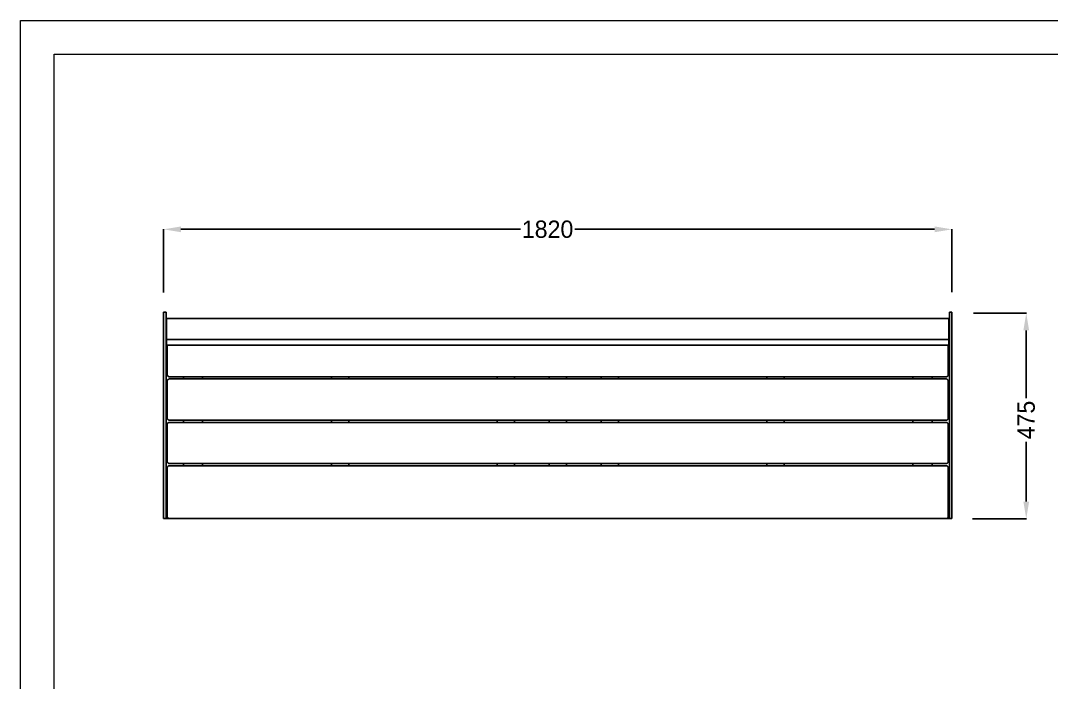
# Model space of a CAD drawing. Header units: millimetres. Extents: x 153 to 4750, y 92 to 3343.
# Drawn here: x 153 to 2533, y 1813 to 3343 of the extents above; entities that cross this region are included whole.
import ezdxf

# ---------------------------------------------------------------- set-up
doc = ezdxf.new("R2010")
doc.units = ezdxf.units.MM
doc.header["$PDSIZE"] = -1
doc.layers.add('DIMS', color=1, linetype='Continuous')
doc.layers.add('tabelka', color=155, linetype='Continuous')
doc.styles.get("Standard").update_dxf_attribs({"font": 'Gothic.ttf'})
doc.dimstyles.new('ISO-25', dxfattribs={"dimtxt": 2.5, "dimasz": 2.5, "dimexe": 1.25, "dimexo": 0.625, "dimtad": 1, "dimtxsty": 'Standard', "dimcen": 2.5, "dimadec": 0, "dimazin": 0, "dimtfac": 1, "dimtmove": 0, "dimatfit": 3, "dimfxl": 1, "dimarcsym": 0})

# ---------------------------------------------------------------- blocks, each defined once
blk = doc.blocks.new('*D11')
at = {"layer": 'Defpoints', "color": 0, "transparency": 16777216}
for p in [(2303.8, 2860.3), (2303.8, 2714.2), (482.8, 2713.7)]:
    blk.add_point(p, dxfattribs=at)
at = {"layer": 'DIMS', "color": 0, "lineweight": -2, "transparency": 16777216}
for p, q in [((482.8, 2714.2), (482.8, 2860.8)), ((522.8, 2860.3), (1306.9, 2860.3)), ((2263.8, 2860.3), (1432.7, 2860.3)), ((2303.8, 2714.7), (2303.8, 2860.8))]:
    blk.add_line(p, q, dxfattribs=at)
at = {"layer": 'DIMS', "color": 0, "transparency": 16777216}
for points in [[(522.8, 2866.9), (522.8, 2853.6), (482.8, 2860.3)], [(2263.8, 2866.9), (2263.8, 2853.6), (2303.8, 2860.3)]]:
    blk.add_solid(points, dxfattribs=at)
at = {"layer": 'DIMS', "color": 0, "transparency": 16777216, "insert": (1369.8, 2860.3), "char_height": 40, "attachment_point": 5}
blk.add_mtext('1820', dxfattribs=at)
blk = doc.blocks.new('*D17')
at = {"layer": 'Defpoints', "color": 0, "transparency": 16777216}
for p in [(2353, 2666.7), (2350.9, 2191), (2475.4, 2191)]:
    blk.add_point(p, dxfattribs=at)
at = {"layer": 'DIMS', "color": 0, "lineweight": -2, "transparency": 16777216}
for p, q in [((2353.5, 2666.7), (2475.9, 2666.7)), ((2475.4, 2626.7), (2475.4, 2469.9)), ((2475.4, 2231), (2475.4, 2369.2)), ((2351.4, 2191), (2475.9, 2191))]:
    blk.add_line(p, q, dxfattribs=at)
at = {"layer": 'DIMS', "color": 0, "transparency": 16777216}
for points in [[(2468.7, 2626.7), (2482, 2626.7), (2475.4, 2666.7)], [(2468.7, 2231), (2482, 2231), (2475.4, 2191)]]:
    blk.add_solid(points, dxfattribs=at)
at = {"layer": 'DIMS', "color": 0, "transparency": 16777216, "insert": (2475.4, 2419.5), "char_height": 40, "attachment_point": 5, "rotation": 90}
blk.add_mtext('475', dxfattribs=at)

msp = doc.modelspace()

# ---------------------------------------------------------------- linework, layer by layer
for p, q in [((488.8, 2668.5), (482.8, 2668.5)), ((482.8, 2668.5), (482.8, 2668)), ((482.8, 2666.9), (482.8, 2668)), ((482.8, 2665.3), (482.8, 2666.9)), ((488.8, 2668.5), (488.8, 2668)), ((488.8, 2668), (488.8, 2666.9)), ((488.8, 2666.9), (488.8, 2665.3)), ((2297.8, 2668.5), (2303.8, 2668.5)), ((2297.8, 2668.5), (2297.8, 2668)), ((2297.8, 2666.9), (2297.8, 2668)), ((2297.8, 2665.3), (2297.8, 2666.9)), ((2303.8, 2668.5), (2303.8, 2668)), ((2303.8, 2668), (2303.8, 2666.9)), ((2303.8, 2666.9), (2303.8, 2665.3)), ((482.8, 2663.1), (482.8, 2665.3)), ((482.8, 2660.5), (482.8, 2663.1)), ((482.8, 2657.6), (482.8, 2660.5)), ((482.8, 2654.3), (482.8, 2657.6)), ((482.8, 2650.9), (482.8, 2654.3)), ((482.8, 2650.9), (482.8, 2615.6)), ((488.8, 2665.3), (488.8, 2663.1)), ((488.8, 2663.1), (488.8, 2660.5)), ((488.8, 2660.5), (488.8, 2657.6)), ((488.8, 2657.6), (488.8, 2654.3)), ((488.8, 2654.3), (488.8, 2650.9)), ((488.8, 2650.9), (488.8, 2641.7)), ((489.8, 2654), (2296.8, 2654)), ((489.8, 2654), (489.8, 2653.5)), ((489.8, 2653.5), (489.8, 2652.2)), ((489.8, 2652.2), (489.8, 2650.2)), ((489.8, 2650.2), (489.8, 2647.6)), ((489.8, 2647.6), (489.8, 2644.4)), ((489.8, 2644.4), (489.8, 2641.7)), ((2296.8, 2653.5), (2296.8, 2654)), ((2296.8, 2652.2), (2296.8, 2653.5)), ((2296.8, 2650.2), (2296.8, 2652.2)), ((2296.8, 2647.6), (2296.8, 2650.2)), ((2296.8, 2644.4), (2296.8, 2647.6)), ((2296.8, 2644.4), (2296.8, 2641.7)), ((2297.8, 2663.1), (2297.8, 2665.3)), ((2297.8, 2660.5), (2297.8, 2663.1)), ((2297.8, 2657.6), (2297.8, 2660.5)), ((2297.8, 2654.3), (2297.8, 2657.6)), ((2297.8, 2650.9), (2297.8, 2654.3)), ((2297.8, 2641.7), (2297.8, 2650.9)), ((2303.8, 2665.3), (2303.8, 2663.1)), ((2303.8, 2663.1), (2303.8, 2660.5)), ((2303.8, 2660.5), (2303.8, 2657.6)), ((2303.8, 2657.6), (2303.8, 2654.3)), ((2303.8, 2654.3), (2303.8, 2650.9)), ((2303.8, 2650.9), (2303.8, 2641.9)), ((489, 2641.7), (488.8, 2641.7)), ((488.8, 2641.7), (488.8, 2621.7)), ((489, 2621.7), (488.8, 2621.7)), ((488.8, 2615.6), (488.8, 2621.7)), ((489.4, 2641.7), (489, 2641.7)), ((489.4, 2621.7), (489, 2621.7)), ((489.8, 2641.7), (489.4, 2641.7)), ((489.8, 2621.7), (489.4, 2621.7)), ((489.8, 2641.7), (489.8, 2640.9)), ((489.8, 2640.9), (489.8, 2637)), ((489.8, 2637), (489.8, 2632.8)), ((489.8, 2632.8), (489.8, 2628.6)), ((489.8, 2624.4), (489.8, 2628.6)), ((489.8, 2621.7), (489.8, 2624.4)), ((489.8, 2620.4), (489.8, 2621.7)), ((489.8, 2616.7), (489.8, 2620.4)), ((2297.3, 2641.7), (2296.8, 2641.7)), ((2296.8, 2640.9), (2296.8, 2641.7)), ((2296.8, 2637), (2296.8, 2640.9)), ((2296.8, 2637), (2296.8, 2632.8)), ((2296.8, 2628.6), (2296.8, 2632.8)), ((2296.8, 2624.4), (2296.8, 2628.6)), ((2296.8, 2621.7), (2296.8, 2624.4)), ((2297.3, 2621.7), (2296.8, 2621.7)), ((2296.8, 2620.4), (2296.8, 2621.7)), ((2296.8, 2616.7), (2296.8, 2620.4)), ((2297.7, 2641.7), (2297.3, 2641.7)), ((2297.7, 2621.7), (2297.3, 2621.7)), ((2297.8, 2641.7), (2297.7, 2641.7)), ((2297.8, 2621.7), (2297.7, 2621.7)), ((2297.8, 2621.7), (2297.8, 2641.7)), ((2297.8, 2621.7), (2297.8, 2615.6)), ((2303.8, 2641.8), (2303.8, 2641.9)), ((2303.8, 2641.8), (2303.8, 2615.6)), ((482.8, 2612.2), (482.8, 2615.6)), ((482.8, 2608.8), (482.8, 2612.2)), ((482.8, 2605.5), (482.8, 2608.8)), ((482.8, 2602.4), (482.8, 2605.5)), ((482.8, 2602.4), (482.8, 2599.7)), ((482.8, 2597.3), (482.8, 2599.7)), ((482.8, 2595.5), (482.8, 2597.3)), ((482.8, 2594.1), (482.8, 2595.5)), ((488.8, 2615.6), (488.8, 2613)), ((488.8, 2612.2), (488.8, 2613)), ((488.8, 2612.2), (488.8, 2608.8)), ((488.8, 2608.8), (488.8, 2605.5)), ((488.8, 2605.5), (488.8, 2602.4)), ((488.8, 2602.4), (488.8, 2599.7)), ((488.8, 2599.7), (488.8, 2597.3)), ((488.8, 2597.3), (488.8, 2595.5)), ((488.8, 2595.5), (488.8, 2594.1)), ((489.8, 2613.4), (489.8, 2616.7)), ((489.8, 2613.4), (489.8, 2613)), ((489.8, 2613), (489.8, 2610.5)), ((489.8, 2610.5), (489.8, 2608.3)), ((489.8, 2606.7), (489.8, 2608.3)), ((489.8, 2606.7), (489.8, 2605.9)), ((489.8, 2605.9), (489.8, 2605.7)), ((489.8, 2605.7), (2296.8, 2605.7)), ((489.8, 2603.3), (489.8, 2605.7)), ((489.8, 2603.3), (489.8, 2599.9)), ((489.8, 2599.9), (489.8, 2597.1)), ((489.8, 2597.1), (489.8, 2594.9)), ((2296.8, 2613.4), (2296.8, 2616.7)), ((2296.8, 2613), (2296.8, 2613.4)), ((2296.8, 2613), (2296.8, 2610.5)), ((2296.8, 2608.3), (2296.8, 2610.5)), ((2296.8, 2606.7), (2296.8, 2608.3)), ((2296.8, 2605.9), (2296.8, 2606.7)), ((2296.8, 2605.7), (2296.8, 2605.9)), ((2296.8, 2603.3), (2296.8, 2605.7)), ((2296.8, 2599.9), (2296.8, 2603.3)), ((2296.8, 2597.1), (2296.8, 2599.9)), ((2296.8, 2594.9), (2296.8, 2597.1)), ((2297.8, 2615.6), (2297.8, 2613.4)), ((2297.8, 2613), (2297.8, 2613.4)), ((2297.8, 2613), (2297.8, 2612.2)), ((2297.8, 2612.2), (2297.8, 2608.8)), ((2297.8, 2605.5), (2297.8, 2608.8)), ((2297.8, 2602.4), (2297.8, 2605.5)), ((2297.8, 2599.7), (2297.8, 2602.4)), ((2297.8, 2599.7), (2297.8, 2597.3)), ((2297.8, 2597.3), (2297.8, 2595.5)), ((2297.8, 2594.1), (2297.8, 2595.5)), ((2303.8, 2615.6), (2303.8, 2612.2)), ((2303.8, 2612.2), (2303.8, 2608.8)), ((2303.8, 2608.8), (2303.8, 2605.5)), ((2303.8, 2605.5), (2303.8, 2602.4)), ((2303.8, 2602.4), (2303.8, 2599.7)), ((2303.8, 2599.7), (2303.8, 2597.3)), ((2303.8, 2597.3), (2303.8, 2595.5)), ((2303.8, 2595.5), (2303.8, 2594.1)), ((482.8, 2519.5), (482.8, 2594.1)), ((488.8, 2586.6), (488.8, 2594.1)), ((491.3, 2586.6), (488.8, 2586.6)), ((488.8, 2519.5), (488.8, 2586.6)), ((489.8, 2593.3), (489.8, 2594.9)), ((489.8, 2593.3), (489.8, 2592.4)), ((489.8, 2592.4), (489.8, 2592.3)), ((489.8, 2592.3), (491.3, 2592.3)), ((491.3, 2592.3), (491.3, 2587.5)), ((491.3, 2592.3), (491.4, 2592.3)), ((491.3, 2587.5), (491.3, 2586.6)), ((491.3, 2586.6), (491.3, 2524.5)), ((491.4, 2592.3), (491.6, 2592.3)), ((491.6, 2592.3), (492, 2592.3)), ((492, 2592.3), (492.5, 2592.3)), ((492.5, 2592.3), (493.1, 2592.3)), ((493.1, 2592.3), (493.9, 2592.3)), ((493.9, 2592.3), (494.6, 2592.3)), ((494.6, 2592.3), (495.5, 2592.3)), ((495.5, 2592.3), (496.4, 2592.3)), ((496.4, 2592.3), (2290.3, 2592.3)), ((2290.3, 2592.3), (2291.2, 2592.3)), ((2291.2, 2592.3), (2292, 2592.3)), ((2292, 2592.3), (2292.8, 2592.3)), ((2292.8, 2592.3), (2293.5, 2592.3)), ((2293.5, 2592.3), (2294.1, 2592.3)), ((2294.1, 2592.3), (2294.6, 2592.3)), ((2294.6, 2592.3), (2294.7, 2592.3)), ((2294.7, 2592.3), (2295, 2592.3)), ((2295, 2592.3), (2295.2, 2592.3)), ((2295.2, 2592.3), (2295.3, 2592.3)), ((2295.3, 2592.3), (2295.3, 2586.6)), ((2295.3, 2592.3), (2296.8, 2592.3)), ((2297.8, 2586.6), (2295.3, 2586.6)), ((2295.3, 2586.6), (2295.3, 2524.5)), ((2296.8, 2593.3), (2296.8, 2594.9)), ((2296.8, 2592.4), (2296.8, 2593.3)), ((2296.8, 2592.3), (2296.8, 2592.4)), ((2297.8, 2594.1), (2297.8, 2586.6)), ((2297.8, 2519.5), (2297.8, 2586.6)), ((2303.8, 2594.1), (2303.8, 2519.5)), ((491.4, 2524.2), (491.3, 2524.5)), ((491.4, 2524), (491.4, 2524.2)), ((491.4, 2523.9), (491.4, 2524)), ((491.4, 2523.8), (491.4, 2523.9)), ((491.4, 2523.8), (491.4, 2523.6)), ((491.4, 2523.6), (491.6, 2522.9)), ((2295.2, 2524.2), (2295.3, 2524.4)), ((2295.2, 2524), (2295.2, 2524.2)), ((2295.2, 2523.9), (2295.2, 2524)), ((2295.2, 2523.8), (2295.2, 2523.9)), ((2295.2, 2523.7), (2295.2, 2523.8)), ((2295.2, 2523.7), (2295.2, 2523.6)), ((2295.2, 2523.7), (2295.2, 2523.7)), ((2295.2, 2523.6), (2295.2, 2523.4)), ((2295.2, 2523.6), (2295.2, 2523.6)), ((2295.3, 2524.5), (2295.3, 2524.4)), ((482.8, 2519.5), (482.8, 2211.8)), ((488.8, 2519.5), (488.8, 2246.9)), ((491.4, 2509.7), (491.3, 2509.4)), ((491.3, 2424.2), (491.3, 2509.4)), ((491.4, 2510.3), (491.5, 2510.5)), ((491.4, 2510.2), (491.4, 2510.3)), ((491.4, 2510.3), (491.4, 2510.3)), ((491.4, 2510.2), (491.4, 2510.1)), ((491.4, 2510.2), (491.4, 2510.2)), ((491.4, 2510.1), (491.4, 2510)), ((491.4, 2510), (491.4, 2509.9)), ((491.4, 2509.9), (491.4, 2509.7)), ((491.5, 2510.5), (491.6, 2511)), ((491.6, 2522.9), (491.6, 2522.8)), ((491.6, 2522.8), (491.6, 2522.8)), ((492, 2522), (491.6, 2522.8)), ((491.9, 2511.7), (491.6, 2511.1)), ((491.6, 2511), (491.6, 2511.1)), ((491.6, 2511.1), (491.6, 2511.1)), ((491.6, 2511.1), (491.6, 2511.1)), ((491.9, 2511.7), (492, 2511.9)), ((492.5, 2521.2), (492, 2522)), ((492, 2522), (492, 2522)), ((492.3, 2512.4), (492, 2511.9)), ((492, 2511.9), (492, 2511.9)), ((492.3, 2512.4), (492.5, 2512.7)), ((493.1, 2520.6), (492.5, 2521.2)), ((492.8, 2513), (492.5, 2512.7)), ((492.8, 2513), (493.1, 2513.3)), ((493.9, 2520.1), (493.1, 2520.6)), ((493.4, 2513.5), (493.1, 2513.3)), ((493.4, 2513.5), (493.9, 2513.8)), ((494.6, 2519.8), (493.9, 2520.1)), ((494.1, 2513.9), (493.9, 2513.8)), ((494.1, 2513.9), (494.6, 2514.1)), ((495.5, 2519.5), (494.6, 2519.8)), ((494.7, 2514.2), (494.6, 2514.1)), ((494.7, 2514.2), (494.8, 2514.2)), ((494.8, 2514.2), (495.3, 2514.3)), ((495.3, 2514.3), (495.5, 2514.4)), ((496.4, 2519.5), (495.5, 2519.5)), ((495.5, 2514.4), (495.6, 2514.4)), ((495.5, 2514.4), (495.5, 2514.4)), ((495.6, 2514.4), (496.4, 2514.4)), ((528.9, 2519.5), (496.4, 2519.5)), ((496.4, 2514.4), (528.9, 2514.4)), ((528.9, 2514.4), (528.9, 2519.5)), ((573, 2519.5), (528.9, 2519.5)), ((528.9, 2514.4), (573, 2514.4)), ((573, 2514.4), (573, 2519.5)), ((870.7, 2519.5), (573, 2519.5)), ((573, 2514.4), (870.7, 2514.4)), ((870.7, 2514.4), (870.7, 2519.5)), ((910.8, 2519.5), (870.7, 2519.5)), ((870.7, 2514.4), (910.8, 2514.4)), ((910.8, 2519.5), (910.8, 2514.4)), ((1253, 2519.5), (910.8, 2519.5)), ((910.8, 2514.4), (1253, 2514.4)), ((1253, 2514.4), (1253, 2519.5)), ((1293.1, 2519.5), (1253, 2519.5)), ((1253, 2514.4), (1293.1, 2514.4)), ((1293.1, 2519.5), (1293.1, 2514.4)), ((1373.3, 2519.5), (1293.1, 2519.5)), ((1293.1, 2514.4), (1373.3, 2514.4)), ((1373.3, 2514.4), (1373.3, 2519.5)), ((1413.4, 2519.5), (1373.3, 2519.5)), ((1373.3, 2514.4), (1413.4, 2514.4)), ((1413.4, 2519.5), (1413.4, 2514.4)), ((1493.5, 2519.5), (1413.4, 2519.5)), ((1413.4, 2514.4), (1493.5, 2514.4)), ((1493.5, 2514.4), (1493.5, 2519.5)), ((1533.6, 2519.5), (1493.5, 2519.5)), ((1493.5, 2514.4), (1533.6, 2514.4)), ((1533.6, 2519.5), (1533.6, 2514.4)), ((1875.9, 2519.5), (1533.6, 2519.5)), ((1875.9, 2514.4), (1533.6, 2514.4)), ((1875.9, 2514.4), (1875.9, 2519.5)), ((1916, 2519.5), (1875.9, 2519.5)), ((1916, 2514.4), (1875.9, 2514.4)), ((1916, 2514.4), (1916, 2519.5)), ((2213.6, 2519.5), (1916, 2519.5)), ((2213.6, 2514.4), (1916, 2514.4)), ((2213.6, 2519.5), (2213.6, 2514.4)), ((2257.7, 2519.5), (2213.6, 2519.5)), ((2257.7, 2514.4), (2213.6, 2514.4)), ((2257.7, 2519.5), (2257.7, 2514.4)), ((2290.3, 2519.5), (2257.7, 2519.5)), ((2257.7, 2514.4), (2290.3, 2514.4)), ((2291.1, 2519.5), (2290.3, 2519.5)), ((2290.3, 2514.4), (2291.1, 2514.4)), ((2291.1, 2519.5), (2291.1, 2519.5)), ((2291.2, 2519.5), (2291.1, 2519.5)), ((2291.1, 2514.4), (2291.1, 2514.4)), ((2291.1, 2514.4), (2291.2, 2514.4)), ((2291.7, 2519.7), (2291.2, 2519.5)), ((2291.7, 2514.2), (2291.2, 2514.4)), ((2291.8, 2519.7), (2291.7, 2519.7)), ((2291.7, 2514.2), (2291.8, 2514.2)), ((2291.9, 2519.7), (2291.8, 2519.7)), ((2291.8, 2514.2), (2291.9, 2514.2)), ((2292, 2519.8), (2291.9, 2519.7)), ((2292, 2514.1), (2291.9, 2514.2)), ((2292.6, 2520), (2292, 2519.8)), ((2292, 2514.1), (2292.6, 2513.9)), ((2292.6, 2520), (2292.8, 2520.1)), ((2292.8, 2513.8), (2292.6, 2513.9)), ((2293.2, 2520.4), (2292.8, 2520.1)), ((2292.8, 2513.8), (2293.2, 2513.5)), ((2293.2, 2520.4), (2293.5, 2520.6)), ((2293.5, 2513.3), (2293.2, 2513.5)), ((2293.8, 2520.9), (2293.5, 2520.6)), ((2293.5, 2513.3), (2293.8, 2513)), ((2293.8, 2520.9), (2294.1, 2521.2)), ((2294.1, 2512.7), (2293.8, 2513)), ((2294.3, 2521.5), (2294.1, 2521.2)), ((2294.1, 2512.7), (2294.1, 2512.6)), ((2294.1, 2512.6), (2294.4, 2512.4)), ((2294.3, 2521.5), (2294.6, 2522)), ((2294.4, 2512.4), (2294.6, 2511.9)), ((2294.8, 2522.2), (2294.6, 2522)), ((2294.6, 2522), (2294.6, 2522)), ((2294.6, 2511.9), (2294.6, 2511.9)), ((2294.6, 2511.9), (2294.8, 2511.7)), ((2294.8, 2522.2), (2295, 2522.8)), ((2294.8, 2511.7), (2295, 2511.1)), ((2295.1, 2522.9), (2295, 2522.8)), ((2295, 2522.8), (2295, 2522.8)), ((2295, 2522.8), (2295, 2522.8)), ((2295, 2511.1), (2295.1, 2511)), ((2295, 2511.1), (2295, 2511.1)), ((2295.2, 2523.4), (2295.1, 2522.9)), ((2295.1, 2511), (2295.2, 2510.5)), ((2295.2, 2510.5), (2295.2, 2510.3)), ((2295.2, 2510.3), (2295.2, 2510.2)), ((2295.2, 2510.3), (2295.2, 2510.3)), ((2295.2, 2510.1), (2295.2, 2510.2)), ((2295.2, 2510.1), (2295.2, 2510.1)), ((2295.2, 2510.1), (2295.2, 2509.9)), ((2295.2, 2509.9), (2295.2, 2509.8)), ((2295.2, 2509.8), (2295.2, 2509.7)), ((2295.2, 2509.7), (2295.3, 2509.4)), ((2295.3, 2509.4), (2295.3, 2424.2)), ((2297.8, 2246.9), (2297.8, 2519.5)), ((2303.8, 2519.5), (2303.8, 2211.8)), ((491.3, 2424.2), (491.4, 2424)), ((491.4, 2409.5), (491.3, 2409.2)), ((491.3, 2324), (491.3, 2409.2)), ((491.4, 2424), (491.4, 2423.8)), ((491.4, 2423.8), (491.4, 2423.7)), ((491.4, 2423.7), (491.4, 2423.6)), ((491.4, 2423.6), (491.4, 2423.4)), ((491.4, 2423.4), (491.6, 2422.6)), ((491.4, 2410.1), (491.5, 2410.3)), ((491.4, 2410), (491.4, 2410.1)), ((491.4, 2410.1), (491.4, 2410.1)), ((491.4, 2410), (491.4, 2409.9)), ((491.4, 2410), (491.4, 2410)), ((491.4, 2409.9), (491.4, 2409.8)), ((491.4, 2409.8), (491.4, 2409.7)), ((491.4, 2409.7), (491.4, 2409.5)), ((491.5, 2410.3), (491.6, 2410.8)), ((491.6, 2422.6), (491.6, 2422.6)), ((491.6, 2422.6), (491.6, 2422.5)), ((492, 2421.8), (491.6, 2422.5)), ((491.9, 2411.5), (491.6, 2410.9)), ((491.6, 2410.8), (491.6, 2410.9)), ((491.6, 2410.9), (491.6, 2410.9)), ((491.6, 2410.9), (491.6, 2410.9)), ((491.9, 2411.5), (492, 2411.7)), ((492, 2421.8), (492, 2421.7)), ((492.5, 2421), (492, 2421.7)), ((492.3, 2412.2), (492, 2411.7)), ((492, 2411.7), (492, 2411.7)), ((492.3, 2412.2), (492.5, 2412.4)), ((493.1, 2420.4), (492.5, 2421)), ((492.8, 2412.8), (492.5, 2412.4)), ((492.8, 2412.8), (493.1, 2413.1)), ((493.9, 2419.9), (493.1, 2420.4)), ((493.4, 2413.3), (493.1, 2413.1)), ((493.4, 2413.3), (493.9, 2413.6)), ((494.6, 2419.5), (493.9, 2419.9)), ((494.1, 2413.7), (493.9, 2413.6)), ((494.1, 2413.7), (494.6, 2413.9)), ((495.5, 2419.3), (494.6, 2419.5)), ((494.7, 2413.9), (494.6, 2413.9)), ((494.7, 2413.9), (494.8, 2414)), ((494.8, 2414), (495.3, 2414.1)), ((495.3, 2414.1), (495.5, 2414.2)), ((496.4, 2419.2), (495.5, 2419.3)), ((495.5, 2414.2), (495.6, 2414.2)), ((495.5, 2414.2), (495.5, 2414.2)), ((495.6, 2414.2), (496.4, 2414.2)), ((528.9, 2419.2), (496.4, 2419.2)), ((496.4, 2414.2), (528.9, 2414.2)), ((528.9, 2414.2), (528.9, 2419.2)), ((573, 2419.2), (528.9, 2419.2)), ((528.9, 2414.2), (573, 2414.2)), ((573, 2414.2), (573, 2419.2)), ((870.7, 2419.2), (573, 2419.2)), ((870.7, 2414.2), (573, 2414.2)), ((870.7, 2414.2), (870.7, 2419.2)), ((910.8, 2419.2), (870.7, 2419.2)), ((870.7, 2414.2), (910.8, 2414.2)), ((910.8, 2419.2), (910.8, 2414.2)), ((1253, 2419.2), (910.8, 2419.2)), ((1253, 2414.2), (910.8, 2414.2)), ((1253, 2414.2), (1253, 2419.2)), ((1293.1, 2419.2), (1253, 2419.2)), ((1253, 2414.2), (1293.1, 2414.2)), ((1293.1, 2419.2), (1293.1, 2414.2)), ((1373.3, 2419.2), (1293.1, 2419.2)), ((1373.3, 2414.2), (1293.1, 2414.2)), ((1373.3, 2414.2), (1373.3, 2419.2)), ((1413.4, 2419.2), (1373.3, 2419.2)), ((1413.4, 2414.2), (1373.3, 2414.2)), ((1413.4, 2419.2), (1413.4, 2414.2)), ((1493.5, 2419.2), (1413.4, 2419.2)), ((1493.5, 2414.2), (1413.4, 2414.2)), ((1493.5, 2414.2), (1493.5, 2419.2)), ((1533.6, 2419.2), (1493.5, 2419.2)), ((1493.5, 2414.2), (1533.6, 2414.2)), ((1533.6, 2419.2), (1533.6, 2414.2)), ((1875.9, 2419.2), (1533.6, 2419.2)), ((1875.9, 2414.2), (1533.6, 2414.2)), ((1875.9, 2414.2), (1875.9, 2419.2)), ((1916, 2419.2), (1875.9, 2419.2)), ((1875.9, 2414.2), (1916, 2414.2)), ((1916, 2414.2), (1916, 2419.2)), ((2213.6, 2419.2), (1916, 2419.2)), ((2213.6, 2414.2), (1916, 2414.2)), ((2213.6, 2419.2), (2213.6, 2414.2)), ((2257.7, 2419.2), (2213.6, 2419.2)), ((2257.7, 2414.2), (2213.6, 2414.2)), ((2257.7, 2419.2), (2257.7, 2414.2)), ((2290.3, 2419.2), (2257.7, 2419.2)), ((2257.7, 2414.2), (2290.3, 2414.2)), ((2291.1, 2419.3), (2290.3, 2419.2)), ((2290.3, 2414.2), (2291.1, 2414.2)), ((2291.1, 2419.3), (2291.1, 2419.3)), ((2291.2, 2419.3), (2291.1, 2419.3)), ((2291.1, 2414.2), (2291.1, 2414.2)), ((2291.1, 2414.2), (2291.2, 2414.2)), ((2291.7, 2419.5), (2291.2, 2419.3)), ((2291.7, 2414), (2291.2, 2414.2)), ((2291.8, 2419.5), (2291.7, 2419.5)), ((2291.7, 2414), (2291.8, 2414)), ((2291.9, 2419.5), (2291.8, 2419.5)), ((2291.8, 2414), (2291.9, 2413.9)), ((2292, 2419.5), (2291.9, 2419.5)), ((2292, 2413.9), (2291.9, 2413.9)), ((2292.6, 2419.8), (2292, 2419.5)), ((2292, 2413.9), (2292.6, 2413.7)), ((2292.6, 2419.8), (2292.8, 2419.9)), ((2292.8, 2413.6), (2292.6, 2413.7)), ((2293.2, 2420.2), (2292.8, 2419.9)), ((2292.8, 2413.6), (2293.2, 2413.3)), ((2293.2, 2420.2), (2293.5, 2420.4)), ((2293.5, 2413.1), (2293.2, 2413.3)), ((2293.8, 2420.7), (2293.5, 2420.4)), ((2293.5, 2413.1), (2293.8, 2412.8)), ((2293.8, 2420.7), (2294.1, 2421)), ((2294.1, 2412.4), (2293.8, 2412.8)), ((2294.3, 2421.3), (2294.1, 2421)), ((2294.1, 2412.4), (2294.1, 2412.4)), ((2294.1, 2412.4), (2294.4, 2412.2)), ((2294.3, 2421.3), (2294.6, 2421.7)), ((2294.4, 2412.2), (2294.6, 2411.7)), ((2294.8, 2422), (2294.6, 2421.8)), ((2294.6, 2421.7), (2294.6, 2421.8)), ((2294.6, 2411.7), (2294.6, 2411.7)), ((2294.6, 2411.7), (2294.8, 2411.5)), ((2294.8, 2422), (2295, 2422.5)), ((2294.8, 2411.5), (2295, 2410.9)), ((2295.1, 2422.7), (2295, 2422.6)), ((2295, 2422.5), (2295, 2422.6)), ((2295, 2422.6), (2295, 2422.6)), ((2295, 2410.9), (2295.1, 2410.8)), ((2295, 2410.9), (2295, 2410.9)), ((2295.2, 2423.2), (2295.1, 2422.7)), ((2295.1, 2410.8), (2295.2, 2410.3)), ((2295.2, 2424), (2295.3, 2424.2)), ((2295.2, 2423.8), (2295.2, 2424)), ((2295.2, 2423.7), (2295.2, 2423.8)), ((2295.2, 2423.6), (2295.2, 2423.7)), ((2295.2, 2423.5), (2295.2, 2423.6)), ((2295.2, 2423.5), (2295.2, 2423.4)), ((2295.2, 2423.5), (2295.2, 2423.5)), ((2295.2, 2423.4), (2295.2, 2423.2)), ((2295.2, 2423.4), (2295.2, 2423.4)), ((2295.2, 2410.3), (2295.2, 2410.1)), ((2295.2, 2410.1), (2295.2, 2410)), ((2295.2, 2410.1), (2295.2, 2410.1)), ((2295.2, 2409.9), (2295.2, 2410)), ((2295.2, 2409.8), (2295.2, 2409.9)), ((2295.2, 2409.8), (2295.2, 2409.7)), ((2295.2, 2409.7), (2295.2, 2409.6)), ((2295.2, 2409.6), (2295.2, 2409.5)), ((2295.2, 2409.5), (2295.3, 2409.2)), ((2295.3, 2424.2), (2295.3, 2424.2)), ((2295.3, 2409.2), (2295.3, 2324)), ((491.3, 2324), (491.4, 2323.7)), ((491.4, 2323.7), (491.4, 2323.6)), ((491.4, 2323.6), (491.4, 2323.5)), ((491.4, 2323.5), (491.4, 2323.4)), ((491.4, 2323.4), (491.4, 2323.2)), ((491.4, 2323.2), (491.6, 2322.4)), ((491.5, 2310.1), (491.4, 2309.9)), ((491.4, 2309.8), (491.4, 2309.9)), ((491.4, 2309.8), (491.4, 2309.8)), ((491.4, 2309.7), (491.4, 2309.8)), ((491.4, 2309.7), (491.4, 2309.7)), ((491.4, 2309.7), (491.4, 2309.6)), ((491.4, 2309.6), (491.4, 2309.4)), ((491.4, 2309.4), (491.4, 2309.3)), ((491.5, 2310.1), (491.6, 2310.5)), ((491.6, 2322.4), (491.6, 2322.3)), ((491.6, 2322.3), (491.6, 2322.3)), ((492, 2321.6), (491.6, 2322.3)), ((491.9, 2311.3), (491.6, 2310.7)), ((491.6, 2310.7), (491.6, 2310.7)), ((491.6, 2310.7), (491.6, 2310.6)), ((491.6, 2310.5), (491.6, 2310.6)), ((491.9, 2311.3), (492, 2311.5)), ((492, 2321.6), (492, 2321.5)), ((492.5, 2320.8), (492, 2321.5)), ((492.3, 2311.9), (492, 2311.5)), ((492, 2311.5), (492, 2311.5)), ((492.3, 2311.9), (492.5, 2312.2)), ((493.1, 2320.2), (492.5, 2320.8)), ((492.8, 2312.5), (492.5, 2312.2)), ((492.8, 2312.5), (493.1, 2312.8)), ((493.9, 2319.7), (493.1, 2320.2)), ((493.4, 2313), (493.1, 2312.8)), ((493.4, 2313), (493.9, 2313.3)), ((494.6, 2319.3), (493.9, 2319.7)), ((494.1, 2313.5), (493.9, 2313.3)), ((494.1, 2313.5), (494.6, 2313.7)), ((495.5, 2319.1), (494.6, 2319.3)), ((494.7, 2313.7), (494.6, 2313.7)), ((494.7, 2313.7), (494.8, 2313.8)), ((494.8, 2313.8), (494.9, 2313.8)), ((494.9, 2313.8), (495.1, 2313.8)), ((495.1, 2313.8), (495.3, 2313.9)), ((495.3, 2313.9), (495.5, 2313.9)), ((496.4, 2319), (495.5, 2319.1)), ((495.5, 2313.9), (495.6, 2313.9)), ((495.5, 2313.9), (495.5, 2313.9)), ((495.6, 2313.9), (495.7, 2314)), ((495.6, 2313.9), (495.6, 2313.9)), ((528.9, 2319), (496.4, 2319)), ((496.4, 2314), (528.9, 2314)), ((528.9, 2314), (528.9, 2319)), ((573, 2319), (528.9, 2319)), ((528.9, 2314), (573, 2314)), ((573, 2314), (573, 2319)), ((870.7, 2319), (573, 2319)), ((573, 2314), (870.7, 2314)), ((870.7, 2314), (870.7, 2319)), ((910.8, 2319), (870.7, 2319)), ((870.7, 2314), (910.8, 2314)), ((910.8, 2319), (910.8, 2314)), ((1253, 2319), (910.8, 2319)), ((910.8, 2314), (1253, 2314)), ((1253, 2314), (1253, 2319)), ((1293.1, 2319), (1253, 2319)), ((1253, 2314), (1293.1, 2314)), ((1293.1, 2319), (1293.1, 2314)), ((1373.3, 2319), (1293.1, 2319)), ((1293.1, 2314), (1373.3, 2314)), ((1373.3, 2314), (1373.3, 2319)), ((1413.4, 2319), (1373.3, 2319)), ((1373.3, 2314), (1413.4, 2314)), ((1413.4, 2319), (1413.4, 2314)), ((1493.5, 2319), (1413.4, 2319)), ((1413.4, 2314), (1493.5, 2314)), ((1493.5, 2314), (1493.5, 2319)), ((1533.6, 2319), (1493.5, 2319)), ((1493.5, 2314), (1533.6, 2314)), ((1533.6, 2319), (1533.6, 2314)), ((1875.9, 2319), (1533.6, 2319)), ((1533.6, 2314), (1875.9, 2314)), ((1875.9, 2314), (1875.9, 2319)), ((1916, 2319), (1875.9, 2319)), ((1875.9, 2314), (1916, 2314)), ((1916, 2314), (1916, 2319)), ((2213.6, 2319), (1916, 2319)), ((1916, 2314), (2213.6, 2314)), ((2213.6, 2319), (2213.6, 2314)), ((2257.7, 2319), (2213.6, 2319)), ((2213.6, 2314), (2257.7, 2314)), ((2257.7, 2319), (2257.7, 2314)), ((2290.3, 2319), (2257.7, 2319)), ((2257.7, 2314), (2290.3, 2314)), ((2291.1, 2319.1), (2290.3, 2319)), ((2290.3, 2314), (2291.2, 2313.9)), ((2291.1, 2319.1), (2291.1, 2319.1)), ((2291.1, 2319.1), (2291.2, 2319.1)), ((2291.7, 2319.2), (2291.2, 2319.1)), ((2291.2, 2313.9), (2292, 2313.7)), ((2291.8, 2319.3), (2291.7, 2319.2)), ((2291.9, 2319.3), (2291.8, 2319.3)), ((2291.9, 2319.3), (2292, 2319.3)), ((2292.6, 2319.6), (2292, 2319.3)), ((2292, 2313.7), (2292.8, 2313.3)), ((2292.6, 2319.6), (2292.8, 2319.7)), ((2293.2, 2320), (2292.8, 2319.7)), ((2292.8, 2313.3), (2293.5, 2312.8)), ((2293.2, 2320), (2293.5, 2320.2)), ((2293.8, 2320.5), (2293.5, 2320.2)), ((2293.5, 2312.8), (2294.1, 2312.2)), ((2293.8, 2320.5), (2294.1, 2320.8)), ((2294.4, 2321.1), (2294.1, 2320.8)), ((2294.1, 2312.2), (2294.6, 2311.5)), ((2294.4, 2321.1), (2294.6, 2321.5)), ((2294.8, 2321.8), (2294.6, 2321.6)), ((2294.6, 2321.5), (2294.6, 2321.6)), ((2294.6, 2311.5), (2294.6, 2311.5)), ((2294.6, 2311.5), (2295, 2310.7)), ((2294.8, 2321.8), (2295, 2322.3)), ((2295.2, 2322.9), (2295, 2322.4)), ((2295.1, 2322.5), (2295, 2322.4)), ((2295, 2322.3), (2295, 2322.4)), ((2295, 2322.4), (2295, 2322.4)), ((2295, 2322.3), (2295, 2322.3)), ((2295, 2310.6), (2295, 2310.7)), ((2295.2, 2309.9), (2295, 2310.6)), ((2295.2, 2322.9), (2295.1, 2322.5)), ((2295.2, 2323.7), (2295.3, 2324)), ((2295.2, 2323.6), (2295.2, 2323.7)), ((2295.2, 2323.5), (2295.2, 2323.6)), ((2295.2, 2323.4), (2295.2, 2323.5)), ((2295.2, 2323.3), (2295.2, 2323.4)), ((2295.2, 2323.3), (2295.2, 2323.2)), ((2295.2, 2323.2), (2295.2, 2323.2)), ((2295.2, 2323.2), (2295.2, 2323.2)), ((2295.2, 2322.9), (2295.2, 2323.2)), ((2295.2, 2323.2), (2295.2, 2323.2)), ((2295.2, 2309.8), (2295.2, 2309.9)), ((2295.2, 2309.8), (2295.2, 2309.7)), ((2295.2, 2309.6), (2295.2, 2309.7)), ((2295.2, 2309.4), (2295.2, 2309.6)), ((2295.2, 2309.3), (2295.2, 2309.4)), ((2295.3, 2324), (2295.3, 2324)), ((491.4, 2309.3), (491.3, 2309)), ((491.3, 2246.9), (491.3, 2309)), ((2295.3, 2309), (2295.2, 2309.3)), ((2295.3, 2309), (2295.3, 2309)), ((2295.3, 2309), (2295.3, 2246.9)), ((488.8, 2246.9), (491.3, 2246.9)), ((488.8, 2246.9), (488.8, 2220.5)), ((491.3, 2220.5), (491.3, 2246.9)), ((2295.3, 2246.9), (2297.8, 2246.9)), ((2295.3, 2246.9), (2295.3, 2245.9)), ((2295.3, 2245.9), (2295.3, 2220.5)), ((2297.8, 2246.9), (2297.8, 2246.8)), ((2297.8, 2246.8), (2297.8, 2220.9)), ((488.8, 2211.8), (488.8, 2220.5)), ((491.3, 2211.8), (491.3, 2220.5)), ((2295.3, 2220.5), (2295.3, 2211.8)), ((2295.3, 2220.5), (2295.3, 2220.5)), ((2297.8, 2220.9), (2297.8, 2220.5)), ((2297.8, 2220.5), (2297.8, 2220.1)), ((2297.8, 2216.9), (2297.8, 2220.1)), ((2297.8, 2216.9), (2297.8, 2216.8)), ((2297.8, 2216.8), (2297.8, 2216.7)), ((2297.8, 2212.1), (2297.8, 2216.7)), ((482.8, 2208.6), (482.8, 2211.8)), ((482.8, 2205.6), (482.8, 2208.6)), ((482.8, 2202.7), (482.8, 2205.6)), ((482.8, 2200), (482.8, 2202.7)), ((482.8, 2197.6), (482.8, 2200)), ((482.8, 2195.6), (482.8, 2197.6)), ((482.8, 2193.9), (482.8, 2195.6)), ((482.8, 2192.7), (482.8, 2193.9)), ((482.8, 2192), (482.8, 2192.7)), ((482.8, 2191.7), (482.8, 2192)), ((488.8, 2191.7), (482.8, 2191.7)), ((488.8, 2211.8), (488.8, 2208.6)), ((489, 2211.8), (488.8, 2211.8)), ((488.8, 2208.6), (488.8, 2205.6)), ((488.8, 2205.6), (488.8, 2202.7)), ((488.8, 2202.7), (488.8, 2200)), ((488.8, 2200), (488.8, 2197.6)), ((488.8, 2197.6), (488.8, 2195.6)), ((488.8, 2195.6), (488.8, 2193.9)), ((488.8, 2193.9), (488.8, 2192.7)), ((488.8, 2192.7), (488.8, 2192)), ((488.8, 2192), (488.8, 2191.7)), ((489, 2191.7), (488.8, 2191.7)), ((489.4, 2211.8), (489, 2211.8)), ((489.4, 2191.7), (489, 2191.7)), ((490.1, 2211.8), (489.4, 2211.8)), ((490.1, 2191.7), (489.4, 2191.7)), ((491, 2211.8), (490.1, 2211.8)), ((491, 2191.7), (490.1, 2191.7)), ((491.3, 2211.8), (491, 2211.8)), ((492.1, 2191.7), (491, 2191.7)), ((491.3, 2209.2), (491.3, 2211.8)), ((491.3, 2206.6), (491.3, 2209.2)), ((491.3, 2204.3), (491.3, 2206.6)), ((491.3, 2202.1), (491.3, 2204.3)), ((491.3, 2200.3), (491.3, 2202.1)), ((491.3, 2198.8), (491.3, 2200.3)), ((491.3, 2197.7), (491.3, 2198.8)), ((491.3, 2196.7), (491.3, 2197.7)), ((491.3, 2196.7), (491.4, 2196.1)), ((491.4, 2195.9), (491.4, 2196.1)), ((491.6, 2195), (491.4, 2195.9)), ((492, 2194.2), (491.6, 2195)), ((492.1, 2194.2), (492, 2194.2)), ((492.5, 2193.5), (492.1, 2194.2)), ((493.4, 2191.7), (492.1, 2191.7)), ((493.1, 2192.9), (492.5, 2193.5)), ((493.4, 2192.8), (493.1, 2192.9)), ((493.9, 2192.4), (493.4, 2192.8)), ((494.8, 2191.7), (493.4, 2191.7)), ((494.6, 2192), (493.9, 2192.4)), ((494.8, 2192), (494.6, 2192)), ((495.5, 2191.8), (494.8, 2192)), ((496.3, 2191.7), (494.8, 2191.7)), ((496.3, 2191.7), (495.5, 2191.8)), ((496.4, 2191.7), (496.3, 2191.7)), ((496.4, 2191.7), (2290.3, 2191.7)), ((2290.4, 2191.7), (2290.3, 2191.7)), ((2290.4, 2191.7), (2290.7, 2191.8)), ((2291.9, 2191.7), (2290.4, 2191.7)), ((2290.7, 2191.8), (2291.1, 2191.8)), ((2291.2, 2191.8), (2291.1, 2191.8)), ((2291.2, 2191.8), (2291.4, 2191.9)), ((2291.4, 2191.9), (2291.7, 2192)), ((2291.7, 2192), (2291.8, 2192)), ((2291.8, 2192), (2291.9, 2192)), ((2292, 2192.1), (2291.9, 2192)), ((2293.3, 2191.7), (2291.9, 2191.7)), ((2292, 2192.1), (2292.2, 2192.1)), ((2292.2, 2192.1), (2292.4, 2192.2)), ((2292.4, 2192.2), (2292.6, 2192.3)), ((2292.8, 2192.4), (2292.6, 2192.3)), ((2292.8, 2192.4), (2293, 2192.5)), ((2293, 2192.5), (2293.2, 2192.7)), ((2293.2, 2192.7), (2293.2, 2192.7)), ((2293.2, 2192.7), (2293.3, 2192.7)), ((2293.3, 2192.7), (2293.4, 2192.8)), ((2294.6, 2191.7), (2293.3, 2191.7)), ((2293.4, 2192.8), (2293.5, 2192.9)), ((2293.5, 2192.9), (2293.7, 2193)), ((2293.7, 2193), (2293.8, 2193.2)), ((2293.8, 2193.2), (2294, 2193.4)), ((2294, 2193.4), (2294.1, 2193.5)), ((2294.1, 2193.5), (2294.2, 2193.7)), ((2294.2, 2193.7), (2294.4, 2193.8)), ((2294.4, 2193.9), (2294.6, 2194.2)), ((2294.4, 2193.8), (2294.4, 2193.9)), ((2294.6, 2194.3), (2294.8, 2194.5)), ((2294.6, 2194.2), (2294.6, 2194.3)), ((2294.6, 2194.2), (2294.6, 2194.2)), ((2295.7, 2191.7), (2294.6, 2191.7)), ((2294.8, 2194.6), (2295, 2195)), ((2294.8, 2194.5), (2294.8, 2194.6)), ((2295, 2195.1), (2295.1, 2195.2)), ((2295, 2195.1), (2295, 2195.1)), ((2295, 2195), (2295, 2195.1)), ((2295.1, 2195.2), (2295.2, 2195.7)), ((2295.2, 2196.1), (2295.3, 2196.3)), ((2295.2, 2196), (2295.2, 2196.1)), ((2295.2, 2195.9), (2295.2, 2196)), ((2295.2, 2195.7), (2295.2, 2195.9)), ((2295.2, 2195.9), (2295.2, 2195.9)), ((2295.7, 2211.8), (2295.3, 2211.8)), ((2295.3, 2211.8), (2295.3, 2209.2)), ((2295.3, 2206.6), (2295.3, 2209.2)), ((2295.3, 2206.6), (2295.3, 2204.3)), ((2295.3, 2204.3), (2295.3, 2202.1)), ((2295.3, 2202.1), (2295.3, 2200.3)), ((2295.3, 2200.3), (2295.3, 2198.8)), ((2295.3, 2198.8), (2295.3, 2197.7)), ((2295.3, 2197), (2295.3, 2197.7)), ((2295.3, 2196.9), (2295.3, 2197)), ((2295.3, 2196.8), (2295.3, 2196.9)), ((2295.3, 2196.7), (2295.3, 2196.8)), ((2295.3, 2196.3), (2295.3, 2196.7)), ((2296.6, 2211.8), (2295.7, 2211.8)), ((2296.6, 2191.7), (2295.7, 2191.7)), ((2297.3, 2211.8), (2296.6, 2211.8)), ((2297.3, 2191.7), (2296.6, 2191.7)), ((2297.7, 2211.8), (2297.3, 2211.8)), ((2297.7, 2191.7), (2297.3, 2191.7)), ((2297.8, 2211.8), (2297.7, 2211.8)), ((2297.8, 2191.7), (2297.7, 2191.7)), ((2297.8, 2211.8), (2297.8, 2212.1)), ((2297.8, 2208.6), (2297.8, 2211.8)), ((2297.8, 2205.6), (2297.8, 2208.6)), ((2297.8, 2202.7), (2297.8, 2205.6)), ((2297.8, 2200), (2297.8, 2202.7)), ((2297.8, 2197.6), (2297.8, 2200)), ((2297.8, 2195.6), (2297.8, 2197.6)), ((2297.8, 2193.9), (2297.8, 2195.6)), ((2297.8, 2192.7), (2297.8, 2193.9)), ((2297.8, 2192), (2297.8, 2192.7)), ((2297.8, 2191.7), (2297.8, 2192)), ((2303.8, 2191.7), (2297.8, 2191.7)), ((2303.8, 2211.8), (2303.8, 2208.6)), ((2303.8, 2208.6), (2303.8, 2205.6)), ((2303.8, 2205.6), (2303.8, 2202.7)), ((2303.8, 2202.7), (2303.8, 2200)), ((2303.8, 2200), (2303.8, 2197.6)), ((2303.8, 2197.6), (2303.8, 2195.6)), ((2303.8, 2195.6), (2303.8, 2193.9)), ((2303.8, 2193.9), (2303.8, 2192.7)), ((2303.8, 2192.7), (2303.8, 2192)), ((2303.8, 2192), (2303.8, 2191.7))]:
    msp.add_line(p, q)
at = {"layer": 'tabelka', "lineweight": 5}
for points in [[(152.7, 3342.7), (4750.2, 3342.7), (4750.2, 91.9), (152.7, 91.9)], [(230.1, 3265.3), (4672.8, 3265.3), (4672.8, 169.3), (230.1, 169.3)]]:
    msp.add_lwpolyline(points, close=True, dxfattribs=at)

# ---------------------------------------------------------------- dimensions: what is measured, and where the dimension line sits
at = {"layer": 'DIMS'}
dim = msp.add_linear_dim(base=(2303.8, 2860.3), p1=(482.8, 2713.7), p2=(2303.8, 2714.2), text='1820', dimstyle='ISO-25', override={"dimtxt": 40, "dimasz": 40, "dimexe": 0.5, "dimexo": 0.5, "dimgap": 6, "dimtad": 0, "dimtih": 1, "dimtoh": 1, "dimdec": 0, "dimzin": 0, "dimadec": 2, "dimtfac": 2, "dimtdec": 1, "dimtzin": 0}, dxfattribs=at)
dim.commit()
dim.dimension.update_dxf_attribs({"geometry": '*D11', "text_midpoint": (1369.8, 2860.3), "dimtype": 160})
dim = msp.add_linear_dim(base=(2475.4, 2191), p1=(2353, 2666.7), p2=(2350.9, 2191), angle=270, text='475', dimstyle='ISO-25', override={"dimtxt": 40, "dimasz": 40, "dimexe": 0.5, "dimexo": 0.5, "dimgap": 6, "dimtad": 0, "dimtih": 1, "dimtoh": 1, "dimdec": 0, "dimzin": 0, "dimadec": 2, "dimtfac": 2, "dimtdec": 1, "dimtzin": 0}, dxfattribs=at)
dim.commit()
dim.dimension.update_dxf_attribs({"geometry": '*D17', "text_midpoint": (2475.4, 2419.5), "dimtype": 160, "text_rotation": 90})

doc.saveas('drawing.dxf')
